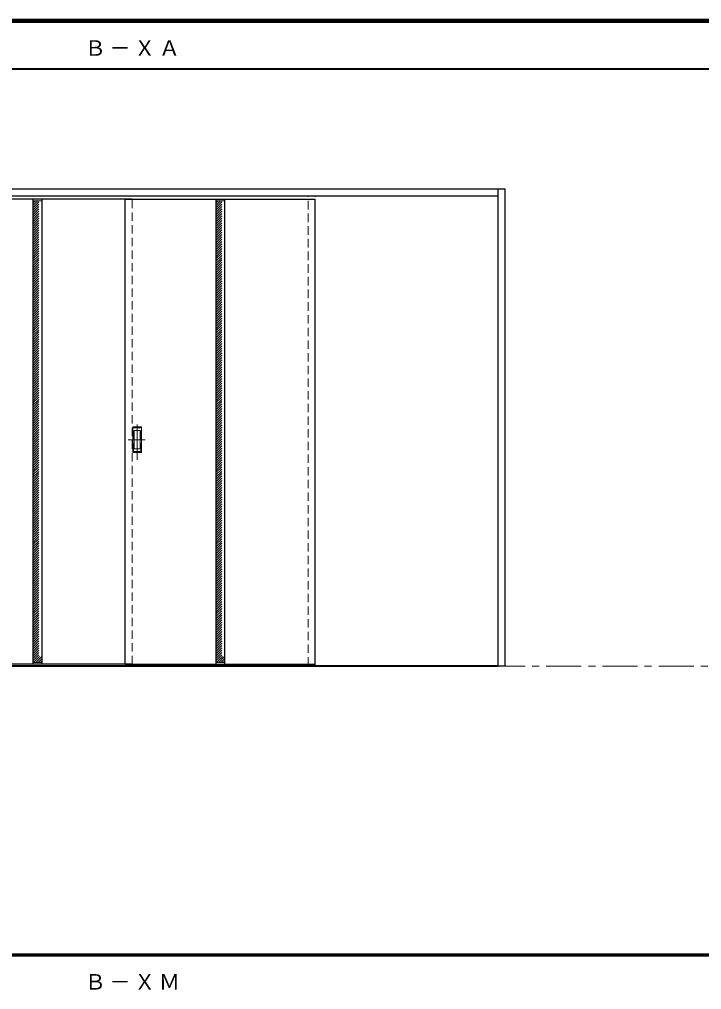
# Model space of a CAD drawing. Units: millimetres, scale not verified. Extents: x -6000 to 5700, y -4307 to 4260.
# Drawn here: x -3176 to -267, y 40 to 4175 of the extents above; entities that cross this region are included whole.
import ezdxf

# ---------------------------------------------------------------- set-up
doc = ezdxf.new("R2010")
doc.units = ezdxf.units.MM
doc.header["$LTSCALE"] = 30
doc.linetypes.add('CHAIN1', pattern=[8, 5, -1, 1, -1])
doc.linetypes.add('DASHED1', pattern=[1.8, 1.2, -0.6])
for name, color, linetype, lineweight in [('0-1_通り芯', 7, 'CHAIN1', 18), ('0-2_扉', 4, 'DASHED1', 9), ('0-4_枠', 3, 'Continuous', 25), ('0-6_引手', 7, 'Continuous', 18), ('F-1_枠', 6, 'Continuous', 40)]:
    doc.layers.add(name, color=color, linetype=linetype, lineweight=lineweight)
doc.layers.add('0-A_文字', color=7, linetype='Continuous')
doc.styles.add('ＭＳ ゴシック', font='')
doc.styles.get('ＭＳ ゴシック').set_extended_font_data('MS Gothic')

msp = doc.modelspace()

# ---------------------------------------------------------------- linework, layer by layer
at = {"layer": '0-1_通り芯'}
msp.add_line((-5490, 1418), (5690, 1418), dxfattribs=at)
at = {"layer": '0-2_扉', "color": 3, "linetype": 'Continuous', "lineweight": 25}
for p, q in [((-2695, 3409), (-3505, 3409)), ((-3119, 3409), (-3119, 1426)), ((-3081, 3409), (-3081, 1426)), ((-2725, 1426), (-2725, 3409)), ((-2725, 3409), (-1915, 3409)), ((-2339, 3409), (-2339, 1426)), ((-2301, 3409), (-2301, 1426)), ((-1915, 1426), (-1915, 3409)), ((-2695, 1426), (-3505, 1426)), ((-2725, 1426), (-1915, 1426)), ((-2725, 1418), (-2695, 1418))]:
    msp.add_line(p, q, dxfattribs=at)
at = {"layer": '0-2_扉', "color": 7, "linetype": 'Continuous', "lineweight": 18}
for p, q in [((-3119, 3401), (-3081, 3401)), ((-2339, 3401), (-2301, 3401)), ((-3119, 1434), (-3081, 1434)), ((-2339, 1434), (-2301, 1434))]:
    msp.add_line(p, q, dxfattribs=at)
at = {"layer": '0-2_扉'}
for p, q in [((-3119, 3391.3), (-3109.3, 3401)), ((-3119, 3371.5), (-3089.5, 3401)), ((-3119, 3381.4), (-3099.4, 3401)), ((-3119, 3361.6), (-3081, 3399.6)), ((-2695, 1426), (-2695, 3409)), ((-2339, 3391.3), (-2329.3, 3401)), ((-2339, 3371.5), (-2309.5, 3401)), ((-2339, 3381.4), (-2319.4, 3401)), ((-2339, 3361.6), (-2301, 3399.6)), ((-1945, 1421), (-1945, 3423)), ((-1915, 1421), (-1915, 3423)), ((-3119, 3351.7), (-3081, 3389.7)), ((-3119, 3341.8), (-3081, 3379.8)), ((-3119, 3331.9), (-3081, 3369.9)), ((-3119, 3322), (-3081, 3360)), ((-3119, 3312.1), (-3081, 3350.1)), ((-2339, 3351.7), (-2301, 3389.7)), ((-2339, 3341.8), (-2301, 3379.8)), ((-2339, 3331.9), (-2301, 3369.9)), ((-2339, 3322), (-2301, 3360)), ((-2339, 3312.1), (-2301, 3350.1)), ((-3119, 3302.2), (-3081, 3340.2)), ((-3119, 3292.3), (-3081, 3330.3)), ((-3119, 3282.41), (-3081, 3320.41)), ((-3119, 3272.51), (-3081, 3310.51)), ((-2339, 3302.2), (-2301, 3340.2)), ((-2339, 3292.3), (-2301, 3330.3)), ((-2339, 3282.41), (-2301, 3320.41)), ((-2339, 3272.51), (-2301, 3310.51)), ((-3119, 3262.61), (-3081, 3300.61)), ((-3119, 3252.71), (-3081, 3290.71)), ((-3119, 3242.81), (-3081, 3280.81)), ((-3119, 3232.91), (-3081, 3270.91)), ((-2339, 3262.61), (-2301, 3300.61)), ((-2339, 3252.71), (-2301, 3290.71)), ((-2339, 3242.81), (-2301, 3280.81)), ((-2339, 3232.91), (-2301, 3270.91)), ((-3119, 3223.01), (-3081, 3261.01)), ((-3119, 3213.11), (-3081, 3251.11)), ((-3119, 3203.21), (-3081, 3241.21)), ((-3119, 3193.31), (-3081, 3231.31)), ((-2339, 3223.01), (-2301, 3261.01)), ((-2339, 3213.11), (-2301, 3251.11)), ((-2339, 3203.21), (-2301, 3241.21)), ((-2339, 3193.31), (-2301, 3231.31)), ((-3119, 3183.41), (-3081, 3221.41)), ((-3119, 3173.51), (-3081, 3211.51)), ((-3119, 3163.61), (-3081, 3201.61)), ((-3119, 3153.71), (-3081, 3191.71)), ((-2339, 3183.41), (-2301, 3221.41)), ((-2339, 3173.51), (-2301, 3211.51)), ((-2339, 3163.61), (-2301, 3201.61)), ((-2339, 3153.71), (-2301, 3191.71)), ((-3119, 3143.81), (-3081, 3181.81)), ((-3119, 3133.91), (-3081, 3171.91)), ((-3119, 3124.01), (-3081, 3162.01)), ((-3119, 3114.11), (-3081, 3152.11)), ((-2339, 3143.81), (-2301, 3181.81)), ((-2339, 3133.91), (-2301, 3171.91)), ((-2339, 3124.01), (-2301, 3162.01)), ((-2339, 3114.11), (-2301, 3152.11)), ((-3119, 3104.21), (-3081, 3142.21)), ((-3119, 3094.31), (-3081, 3132.31)), ((-3119, 3084.42), (-3081, 3122.42)), ((-3119, 3074.52), (-3081, 3112.52)), ((-3119, 3064.62), (-3081, 3102.62)), ((-2339, 3104.21), (-2301, 3142.21)), ((-2339, 3094.31), (-2301, 3132.31)), ((-2339, 3084.42), (-2301, 3122.42)), ((-2339, 3074.52), (-2301, 3112.52)), ((-2339, 3064.62), (-2301, 3102.62)), ((-3119, 3054.72), (-3081, 3092.72)), ((-3119, 3044.82), (-3081, 3082.82)), ((-3119, 3034.92), (-3081, 3072.92)), ((-3119, 3025.02), (-3081, 3063.02)), ((-2339, 3054.72), (-2301, 3092.72)), ((-2339, 3044.82), (-2301, 3082.82)), ((-2339, 3034.92), (-2301, 3072.92)), ((-2339, 3025.02), (-2301, 3063.02)), ((-3119, 3015.12), (-3081, 3053.12)), ((-3119, 3005.22), (-3081, 3043.22)), ((-3119, 2995.32), (-3081, 3033.32)), ((-3119, 2985.42), (-3081, 3023.42)), ((-2339, 3015.12), (-2301, 3053.12)), ((-2339, 3005.22), (-2301, 3043.22)), ((-2339, 2995.32), (-2301, 3033.32)), ((-2339, 2985.42), (-2301, 3023.42)), ((-3119, 2975.52), (-3081, 3013.52)), ((-3119, 2965.62), (-3081, 3003.62)), ((-3119, 2955.72), (-3081, 2993.72)), ((-3119, 2945.82), (-3081, 2983.82)), ((-2339, 2975.52), (-2301, 3013.52)), ((-2339, 2965.62), (-2301, 3003.62)), ((-2339, 2955.72), (-2301, 2993.72)), ((-2339, 2945.82), (-2301, 2983.82)), ((-3119, 2935.92), (-3081, 2973.92)), ((-3119, 2926.02), (-3081, 2964.02)), ((-3119, 2916.12), (-3081, 2954.12)), ((-3119, 2906.22), (-3081, 2944.22)), ((-2339, 2935.92), (-2301, 2973.92)), ((-2339, 2926.02), (-2301, 2964.02)), ((-2339, 2916.12), (-2301, 2954.12)), ((-2339, 2906.22), (-2301, 2944.22)), ((-3119, 2896.32), (-3081, 2934.32)), ((-3119, 2886.43), (-3081, 2924.43)), ((-3119, 2876.53), (-3081, 2914.53)), ((-3119, 2866.63), (-3081, 2904.63)), ((-2339, 2896.32), (-2301, 2934.32)), ((-2339, 2886.43), (-2301, 2924.43)), ((-2339, 2876.53), (-2301, 2914.53)), ((-2339, 2866.63), (-2301, 2904.63)), ((-3119, 2856.73), (-3081, 2894.73)), ((-3119, 2846.83), (-3081, 2884.83)), ((-3119, 2836.93), (-3081, 2874.93)), ((-3119, 2827.03), (-3081, 2865.03)), ((-3119, 2817.13), (-3081, 2855.13)), ((-2339, 2856.73), (-2301, 2894.73)), ((-2339, 2846.83), (-2301, 2884.83)), ((-2339, 2836.93), (-2301, 2874.93)), ((-2339, 2827.03), (-2301, 2865.03)), ((-2339, 2817.13), (-2301, 2855.13)), ((-3119, 2807.23), (-3081, 2845.23)), ((-3119, 2797.33), (-3081, 2835.33)), ((-3119, 2787.43), (-3081, 2825.43)), ((-3119, 2777.53), (-3081, 2815.53)), ((-2339, 2807.23), (-2301, 2845.23)), ((-2339, 2797.33), (-2301, 2835.33)), ((-2339, 2787.43), (-2301, 2825.43)), ((-2339, 2777.53), (-2301, 2815.53)), ((-3119, 2767.63), (-3081, 2805.63)), ((-3119, 2757.73), (-3081, 2795.73)), ((-3119, 2747.83), (-3081, 2785.83)), ((-3119, 2737.93), (-3081, 2775.93)), ((-2339, 2767.63), (-2301, 2805.63)), ((-2339, 2757.73), (-2301, 2795.73)), ((-2339, 2747.83), (-2301, 2785.83)), ((-2339, 2737.93), (-2301, 2775.93)), ((-3119, 2728.03), (-3081, 2766.03)), ((-3119, 2718.13), (-3081, 2756.13)), ((-3119, 2708.23), (-3081, 2746.23)), ((-3119, 2698.33), (-3081, 2736.33)), ((-2339, 2728.03), (-2301, 2766.03)), ((-2339, 2718.13), (-2301, 2756.13)), ((-2339, 2708.23), (-2301, 2746.23)), ((-2339, 2698.33), (-2301, 2736.33)), ((-3119, 2688.44), (-3081, 2726.44)), ((-3119, 2678.54), (-3081, 2716.54)), ((-3119, 2668.64), (-3081, 2706.64)), ((-3119, 2658.74), (-3081, 2696.74)), ((-2339, 2688.44), (-2301, 2726.44)), ((-2339, 2678.54), (-2301, 2716.54)), ((-2339, 2668.64), (-2301, 2706.64)), ((-2339, 2658.74), (-2301, 2696.74)), ((-3119, 2648.84), (-3081, 2686.84)), ((-3119, 2638.94), (-3081, 2676.94)), ((-3119, 2629.04), (-3081, 2667.04)), ((-3119, 2619.14), (-3081, 2657.14)), ((-3119, 2609.24), (-3081, 2647.24)), ((-2339, 2648.84), (-2301, 2686.84)), ((-2339, 2638.94), (-2301, 2676.94)), ((-2339, 2629.04), (-2301, 2667.04)), ((-2339, 2619.14), (-2301, 2657.14)), ((-2339, 2609.24), (-2301, 2647.24)), ((-3119, 2599.34), (-3081, 2637.34)), ((-3119, 2589.44), (-3081, 2627.44)), ((-3119, 2579.54), (-3081, 2617.54)), ((-3119, 2569.64), (-3081, 2607.64)), ((-2339, 2599.34), (-2301, 2637.34)), ((-2339, 2589.44), (-2301, 2627.44)), ((-2339, 2579.54), (-2301, 2617.54)), ((-2339, 2569.64), (-2301, 2607.64)), ((-3119, 2559.74), (-3081, 2597.74)), ((-3119, 2549.84), (-3081, 2587.84)), ((-3119, 2539.94), (-3081, 2577.94)), ((-3119, 2530.04), (-3081, 2568.04)), ((-2339, 2559.74), (-2301, 2597.74)), ((-2339, 2549.84), (-2301, 2587.84)), ((-2339, 2539.94), (-2301, 2577.94)), ((-2339, 2530.04), (-2301, 2568.04)), ((-3119, 2520.14), (-3081, 2558.14)), ((-3119, 2510.24), (-3081, 2548.24)), ((-3119, 2500.34), (-3081, 2538.34)), ((-3119, 2490.45), (-3081, 2528.45)), ((-2339, 2520.14), (-2301, 2558.14)), ((-2339, 2510.24), (-2301, 2548.24)), ((-2339, 2500.34), (-2301, 2538.34)), ((-2339, 2490.45), (-2301, 2528.45)), ((-3119, 2480.55), (-3081, 2518.55)), ((-3119, 2470.65), (-3081, 2508.65)), ((-3119, 2460.75), (-3081, 2498.75)), ((-3119, 2450.85), (-3081, 2488.85)), ((-2339, 2480.55), (-2301, 2518.55)), ((-2339, 2470.65), (-2301, 2508.65)), ((-2339, 2460.75), (-2301, 2498.75)), ((-2339, 2450.85), (-2301, 2488.85)), ((-3119, 2440.95), (-3081, 2478.95)), ((-3119, 2431.05), (-3081, 2469.05)), ((-3119, 2421.15), (-3081, 2459.15)), ((-3119, 2411.25), (-3081, 2449.25)), ((-2339, 2440.95), (-2301, 2478.95)), ((-2339, 2431.05), (-2301, 2469.05)), ((-2339, 2421.15), (-2301, 2459.15)), ((-2339, 2411.25), (-2301, 2449.25)), ((-3119, 2401.35), (-3081, 2439.35)), ((-3119, 2391.45), (-3081, 2429.45)), ((-3119, 2381.55), (-3081, 2419.55)), ((-3119, 2371.65), (-3081, 2409.65)), ((-3119, 2361.75), (-3081, 2399.75)), ((-2339, 2401.35), (-2301, 2439.35)), ((-2339, 2391.45), (-2301, 2429.45)), ((-2339, 2381.55), (-2301, 2419.55)), ((-2339, 2371.65), (-2301, 2409.65)), ((-2339, 2361.75), (-2301, 2399.75)), ((-3119, 2351.85), (-3081, 2389.85)), ((-3119, 2341.95), (-3081, 2379.95)), ((-3119, 2332.05), (-3081, 2370.05)), ((-3119, 2322.15), (-3081, 2360.15)), ((-2339, 2351.85), (-2301, 2389.85)), ((-2339, 2341.95), (-2301, 2379.95)), ((-2339, 2332.05), (-2301, 2370.05)), ((-2339, 2322.15), (-2301, 2360.15)), ((-3119, 2312.25), (-3081, 2350.25)), ((-3119, 2302.36), (-3081, 2340.36)), ((-3119, 2292.46), (-3081, 2330.46)), ((-3119, 2282.56), (-3081, 2320.56)), ((-2339, 2312.25), (-2301, 2350.25)), ((-2339, 2302.36), (-2301, 2340.36)), ((-2339, 2292.46), (-2301, 2330.46)), ((-2339, 2282.56), (-2301, 2320.56)), ((-3119, 2272.66), (-3081, 2310.66)), ((-3119, 2262.76), (-3081, 2300.76)), ((-3119, 2252.86), (-3081, 2290.86)), ((-3119, 2242.96), (-3081, 2280.96)), ((-2339, 2272.66), (-2301, 2310.66)), ((-2339, 2262.76), (-2301, 2300.76)), ((-2339, 2252.86), (-2301, 2290.86)), ((-2339, 2242.96), (-2301, 2280.96)), ((-3119, 2233.06), (-3081, 2271.06)), ((-3119, 2223.16), (-3081, 2261.16)), ((-3119, 2213.26), (-3081, 2251.26)), ((-3119, 2203.36), (-3081, 2241.36)), ((-2339, 2233.06), (-2301, 2271.06)), ((-2339, 2223.16), (-2301, 2261.16)), ((-2339, 2213.26), (-2301, 2251.26)), ((-2339, 2203.36), (-2301, 2241.36)), ((-3119, 2193.46), (-3081, 2231.46)), ((-3119, 2183.56), (-3081, 2221.56)), ((-3119, 2173.66), (-3081, 2211.66)), ((-3119, 2163.76), (-3081, 2201.76)), ((-3119, 2153.86), (-3081, 2191.86)), ((-2339, 2193.46), (-2301, 2231.46)), ((-2339, 2183.56), (-2301, 2221.56)), ((-2339, 2173.66), (-2301, 2211.66)), ((-2339, 2163.76), (-2301, 2201.76)), ((-2339, 2153.86), (-2301, 2191.86)), ((-3119, 2143.96), (-3081, 2181.96)), ((-3119, 2134.06), (-3081, 2172.06)), ((-3119, 2124.16), (-3081, 2162.16)), ((-3119, 2114.26), (-3081, 2152.26)), ((-2339, 2143.96), (-2301, 2181.96)), ((-2339, 2134.06), (-2301, 2172.06)), ((-2339, 2124.16), (-2301, 2162.16)), ((-2339, 2114.26), (-2301, 2152.26)), ((-3119, 2104.37), (-3081, 2142.37)), ((-3119, 2094.47), (-3081, 2132.47)), ((-3119, 2084.57), (-3081, 2122.57)), ((-3119, 2074.67), (-3081, 2112.67)), ((-2339, 2104.37), (-2301, 2142.37)), ((-2339, 2094.47), (-2301, 2132.47)), ((-2339, 2084.57), (-2301, 2122.57)), ((-2339, 2074.67), (-2301, 2112.67)), ((-3119, 2064.77), (-3081, 2102.77)), ((-3119, 2054.87), (-3081, 2092.87)), ((-3119, 2044.97), (-3081, 2082.97)), ((-3119, 2035.07), (-3081, 2073.07)), ((-2339, 2064.77), (-2301, 2102.77)), ((-2339, 2054.87), (-2301, 2092.87)), ((-2339, 2044.97), (-2301, 2082.97)), ((-2339, 2035.07), (-2301, 2073.07)), ((-3119, 2025.17), (-3081, 2063.17)), ((-3119, 2015.27), (-3081, 2053.27)), ((-3119, 2005.37), (-3081, 2043.37)), ((-3119, 1995.47), (-3081, 2033.47)), ((-2339, 2025.17), (-2301, 2063.17)), ((-2339, 2015.27), (-2301, 2053.27)), ((-2339, 2005.37), (-2301, 2043.37)), ((-2339, 1995.47), (-2301, 2033.47)), ((-3119, 1985.57), (-3081, 2023.57)), ((-3119, 1975.67), (-3081, 2013.67)), ((-3119, 1965.77), (-3081, 2003.77)), ((-3119, 1955.87), (-3081, 1993.87)), ((-2339, 1985.57), (-2301, 2023.57)), ((-2339, 1975.67), (-2301, 2013.67)), ((-2339, 1965.77), (-2301, 2003.77)), ((-2339, 1955.87), (-2301, 1993.87)), ((-3119, 1945.97), (-3081, 1983.97)), ((-3119, 1936.07), (-3081, 1974.07)), ((-3119, 1926.17), (-3081, 1964.17)), ((-3119, 1916.27), (-3081, 1954.27)), ((-3119, 1906.38), (-3081, 1944.38)), ((-2339, 1945.97), (-2301, 1983.97)), ((-2339, 1936.07), (-2301, 1974.07)), ((-2339, 1926.17), (-2301, 1964.17)), ((-2339, 1916.27), (-2301, 1954.27)), ((-2339, 1906.38), (-2301, 1944.38)), ((-3119, 1896.48), (-3081, 1934.48)), ((-3119, 1886.58), (-3081, 1924.58)), ((-3119, 1876.68), (-3081, 1914.68)), ((-3119, 1866.78), (-3081, 1904.78)), ((-2339, 1896.48), (-2301, 1934.48)), ((-2339, 1886.58), (-2301, 1924.58)), ((-2339, 1876.68), (-2301, 1914.68)), ((-2339, 1866.78), (-2301, 1904.78)), ((-3119, 1856.88), (-3081, 1894.88)), ((-3119, 1846.98), (-3081, 1884.98)), ((-3119, 1837.08), (-3081, 1875.08)), ((-3119, 1827.18), (-3081, 1865.18)), ((-2339, 1856.88), (-2301, 1894.88)), ((-2339, 1846.98), (-2301, 1884.98)), ((-2339, 1837.08), (-2301, 1875.08)), ((-2339, 1827.18), (-2301, 1865.18)), ((-3119, 1817.28), (-3081, 1855.28)), ((-3119, 1807.38), (-3081, 1845.38)), ((-3119, 1797.48), (-3081, 1835.48)), ((-3119, 1787.58), (-3081, 1825.58)), ((-2339, 1817.28), (-2301, 1855.28)), ((-2339, 1807.38), (-2301, 1845.38)), ((-2339, 1797.48), (-2301, 1835.48)), ((-2339, 1787.58), (-2301, 1825.58)), ((-3119, 1777.68), (-3081, 1815.68)), ((-3119, 1767.78), (-3081, 1805.78)), ((-3119, 1757.88), (-3081, 1795.88)), ((-3119, 1747.98), (-3081, 1785.98)), ((-2339, 1777.68), (-2301, 1815.68)), ((-2339, 1767.78), (-2301, 1805.78)), ((-2339, 1757.88), (-2301, 1795.88)), ((-2339, 1747.98), (-2301, 1785.98)), ((-3119, 1738.08), (-3081, 1776.08)), ((-3119, 1728.18), (-3081, 1766.18)), ((-3119, 1718.28), (-3081, 1756.28)), ((-3119, 1708.39), (-3081, 1746.39)), ((-2339, 1738.08), (-2301, 1776.08)), ((-2339, 1728.18), (-2301, 1766.18)), ((-2339, 1718.28), (-2301, 1756.28)), ((-2339, 1708.39), (-2301, 1746.39)), ((-3119, 1698.49), (-3081, 1736.49)), ((-3119, 1688.59), (-3081, 1726.59)), ((-3119, 1678.69), (-3081, 1716.69)), ((-3119, 1668.79), (-3081, 1706.79)), ((-3119, 1658.89), (-3081, 1696.89)), ((-2339, 1698.49), (-2301, 1736.49)), ((-2339, 1688.59), (-2301, 1726.59)), ((-2339, 1678.69), (-2301, 1716.69)), ((-2339, 1668.79), (-2301, 1706.79)), ((-2339, 1658.89), (-2301, 1696.89)), ((-3119, 1648.99), (-3081, 1686.99)), ((-3119, 1639.09), (-3081, 1677.09)), ((-3119, 1629.19), (-3081, 1667.19)), ((-3119, 1619.29), (-3081, 1657.29)), ((-2339, 1648.99), (-2301, 1686.99)), ((-2339, 1639.09), (-2301, 1677.09)), ((-2339, 1629.19), (-2301, 1667.19)), ((-2339, 1619.29), (-2301, 1657.29)), ((-3119, 1609.39), (-3081, 1647.39)), ((-3119, 1599.49), (-3081, 1637.49)), ((-3119, 1589.59), (-3081, 1627.59)), ((-3119, 1579.69), (-3081, 1617.69)), ((-2339, 1609.39), (-2301, 1647.39)), ((-2339, 1599.49), (-2301, 1637.49)), ((-2339, 1589.59), (-2301, 1627.59)), ((-2339, 1579.69), (-2301, 1617.69)), ((-3119, 1569.79), (-3081, 1607.79)), ((-3119, 1559.89), (-3081, 1597.89)), ((-3119, 1549.99), (-3081, 1587.99)), ((-3119, 1540.09), (-3081, 1578.09)), ((-2339, 1569.79), (-2301, 1607.79)), ((-2339, 1559.89), (-2301, 1597.89)), ((-2339, 1549.99), (-2301, 1587.99)), ((-2339, 1540.09), (-2301, 1578.09)), ((-3119, 1530.19), (-3081, 1568.19)), ((-3119, 1520.29), (-3081, 1558.29)), ((-3119, 1510.4), (-3081, 1548.4)), ((-3119, 1500.5), (-3081, 1538.5)), ((-2339, 1530.19), (-2301, 1568.19)), ((-2339, 1520.29), (-2301, 1558.29)), ((-2339, 1510.4), (-2301, 1548.4)), ((-2339, 1500.5), (-2301, 1538.5)), ((-3119, 1490.6), (-3081, 1528.6)), ((-3119, 1480.7), (-3081, 1518.7)), ((-3119, 1470.8), (-3081, 1508.8)), ((-3119, 1460.9), (-3081, 1498.9)), ((-3119, 1451), (-3081, 1489)), ((-2339, 1490.6), (-2301, 1528.6)), ((-2339, 1480.7), (-2301, 1518.7)), ((-2339, 1470.8), (-2301, 1508.8)), ((-2339, 1460.9), (-2301, 1498.9)), ((-2339, 1451), (-2301, 1489)), ((-3119, 1441.1), (-3081, 1479.1)), ((-3116.2, 1434), (-3081, 1469.2)), ((-3106.3, 1434), (-3081, 1459.3)), ((-3096.4, 1434), (-3081, 1449.4)), ((-2339, 1441.1), (-2301, 1479.1)), ((-2336.2, 1434), (-2301, 1469.2)), ((-2326.3, 1434), (-2301, 1459.3)), ((-2316.4, 1434), (-2301, 1449.4)), ((-3086.5, 1434), (-3081, 1439.5)), ((-2306.5, 1434), (-2301, 1439.5))]:
    msp.add_line(p, q, dxfattribs=at)
at = {"layer": '0-4_枠'}
for p, q in [((-4312, 3453), (-1105, 3453)), ((-1135, 1418), (-1135, 3453)), ((-1105, 1418), (-1105, 3453)), ((-4282, 3423), (-1135, 3423)), ((-4282, 1421), (-1135, 1421)), ((-4282, 1418), (-1135, 1418)), ((-1105, 1418), (-1135, 1418))]:
    msp.add_line(p, q, dxfattribs=at)
at = {"layer": '0-6_引手', "linetype": 'CHAIN1'}
for p, q in [((-2674, 2298.27), (-2674, 2469.12)), ((-2712.07, 2383.5), (-2639.56, 2383.5))]:
    msp.add_line(p, q, dxfattribs=at)
at = {"layer": '0-6_引手'}
for p, q in [((-2693, 2438.5), (-2655, 2438.5)), ((-2693, 2328.5), (-2693, 2438.5)), ((-2686.5, 2422.5), (-2661.5, 2422.5)), ((-2686.5, 2344.5), (-2686.5, 2422.5)), ((-2661.5, 2344.5), (-2661.5, 2422.5)), ((-2655, 2328.5), (-2655, 2438.5)), ((-2693, 2328.5), (-2655, 2328.5)), ((-2686.5, 2344.5), (-2661.5, 2344.5))]:
    msp.add_line(p, q, dxfattribs=at)
at = {"layer": '0-6_引手', "linetype": 'DASHED1'}
for p, q in [((-2658, 2332.5), (-2658, 2434.5)), ((-2690, 2332.5), (-2658, 2332.5))]:
    msp.add_line(p, q, dxfattribs=at)
msp.add_lwpolyline([(-2690, 2332.5), (-2690, 2434.5), (-2658, 2434.5)], dxfattribs=at)
at = {"layer": 'F-1_枠'}
for p, q in [((-6000, 4175), (5700, 4175)), ((-6000, 4170), (5700, 4170)), ((-6000, 4165), (5700, 4165)), ((-6000, 3965), (5700, 3965)), ((-6000, 190.5), (5700, 190.5)), ((-6000, 187.5), (5700, 187.5)), ((-6000, 184.5), (5700, 184.5))]:
    msp.add_line(p, q, dxfattribs=at)

# ---------------------------------------------------------------- texts
at = {"layer": '0-A_文字', "char_height": 65.98, "attachment_point": 7, "style": 'ＭＳ ゴシック'}
for s, insert in [('\\T1.17;Ｂ－ＸＡ', (-2897.5, 4020)), ('\\T1.17;Ｂ－ＸＭ', (-2897.5, 39.5))]:
    msp.add_mtext(s, dxfattribs=dict(at, insert=insert))

doc.saveas('drawing.dxf')
